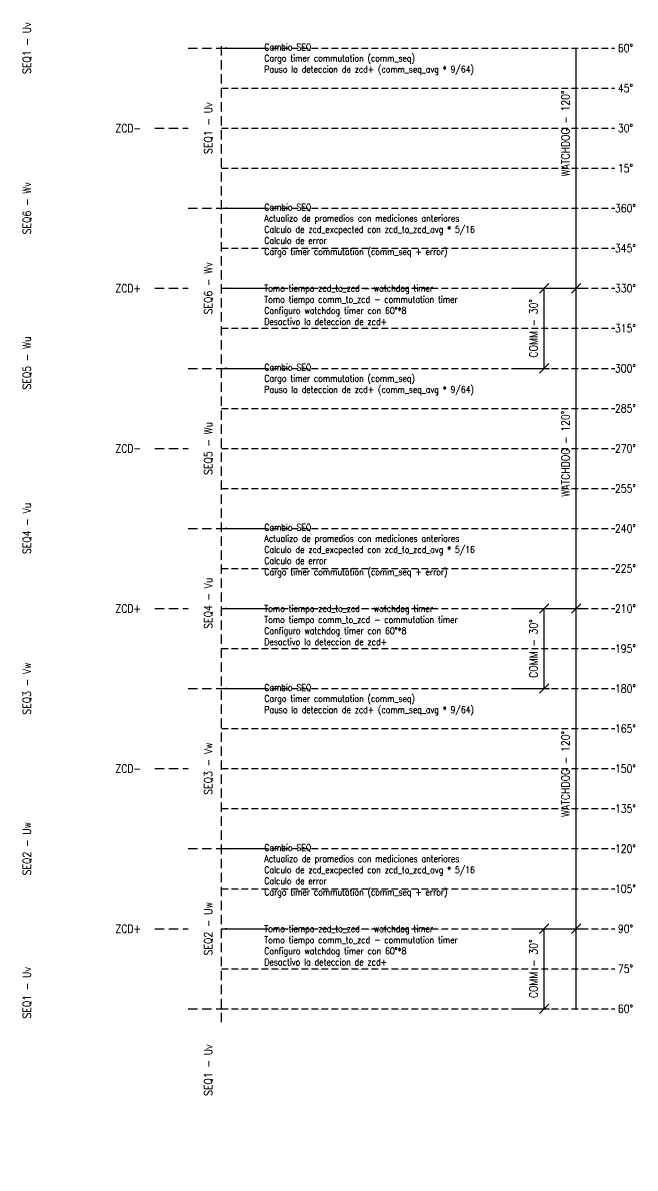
# Model space of a CAD drawing. Header units: millimetres. Extents: x -707 to 1373, y -97 to 993.
# Drawn here: x 1143.6 to 1373.1, y 563.3 to 992.5 of the extents above; entities that cross this region are included whole.
import ezdxf
from ezdxf import colors
from ezdxf.entities.mleader import LeaderData, LeaderLine
from ezdxf.enums import TextEntityAlignment as Align
from ezdxf.math import Vec2, Vec3

# ---------------------------------------------------------------- set-up
doc = ezdxf.new("R2010")
doc.units = ezdxf.units.MM
doc.header["$MEASUREMENT"] = 0
doc.linetypes.add('DASHED', pattern=[0.75, 0.5, -0.25])
doc.styles.add('RomanS', font='romans.shx', dxfattribs={"width": 0.85})

msp = doc.modelspace()

# ---------------------------------------------------------------- linework, layer by layer
at = {"color": 1, "linetype": 'DASHED', "ltscale": 7}
for points in [[(1205.55, 983.05), (1218.05, 983.05)], [(1218.05, 618.05), (1218.05, 984.05)], [(1193.05, 953.05), (1205.55, 953.05)], [(1205.55, 923.05), (1218.05, 923.05)], [(1193.05, 893.05), (1205.55, 893.05)], [(1205.55, 863.05), (1218.05, 863.05)], [(1193.05, 833.05), (1205.55, 833.05)], [(1205.55, 803.05), (1218.05, 803.05)], [(1193.05, 773.05), (1205.55, 773.05)], [(1205.55, 743.05), (1218.05, 743.05)], [(1193.05, 713.05), (1205.55, 713.05)], [(1205.55, 683.05), (1218.05, 683.05)], [(1193.05, 653.05), (1205.55, 653.05)], [(1205.55, 623.05), (1218.05, 623.05)]]:
    msp.add_lwpolyline(points, dxfattribs=at)
at = {"color": 8, "linetype": 'DASHED', "ltscale": 5}
for points in [[(1218.05, 983.05), (1365.5, 983.05)], [(1218.05, 968.05), (1365.5, 968.05)], [(1218.05, 953.05), (1365.5, 953.05)], [(1218.05, 938.05), (1365.5, 938.05)], [(1218.05, 923.05), (1365.5, 923.05)], [(1218.05, 908.05), (1365.5, 908.05)], [(1218.05, 893.05), (1365.5, 893.05)], [(1218.05, 878.05), (1365.5, 878.05)], [(1218.05, 863.05), (1365.5, 863.05)], [(1218.05, 848.05), (1365.5, 848.05)], [(1218.05, 833.05), (1365.5, 833.05)], [(1218.05, 818.05), (1365.5, 818.05)], [(1218.05, 803.05), (1365.5, 803.05)], [(1218.05, 788.05), (1365.5, 788.05)], [(1218.05, 773.05), (1365.5, 773.05)], [(1218.05, 758.05), (1365.5, 758.05)], [(1218.05, 743.05), (1365.5, 743.05)], [(1218.05, 728.05), (1365.5, 728.05)], [(1218.05, 713.05), (1365.5, 713.05)], [(1218.05, 698.05), (1365.5, 698.05)], [(1218.05, 683.05), (1365.5, 683.05)], [(1218.05, 668.05), (1365.5, 668.05)], [(1218.05, 653.05), (1365.5, 653.05)], [(1218.05, 638.05), (1365.5, 638.05)], [(1218.05, 623.05), (1365.5, 623.05)]]:
    msp.add_lwpolyline(points, dxfattribs=at)
at = {"color": 1, "linetype": 'Continuous', "ltscale": 7}
for points in [[(1351, 893.05), (1351, 983.05)], [(1328, 893.05), (1353, 893.05)], [(1337.23, 891.28), (1340.77, 894.82)], [(1339, 863.05), (1339, 893.05)], [(1349.23, 891.28), (1352.77, 894.82)], [(1351, 773.05), (1351, 893.05)], [(1328, 863.05), (1341, 863.05)], [(1337.23, 861.28), (1340.77, 864.82)], [(1328, 773.05), (1353, 773.05)], [(1337.23, 771.28), (1340.77, 774.82)], [(1339, 743.05), (1339, 773.05)], [(1349.23, 771.28), (1352.77, 774.82)], [(1351, 653.05), (1351, 773.05)], [(1328, 743.05), (1341, 743.05)], [(1337.23, 741.28), (1340.77, 744.82)], [(1328, 653.05), (1353, 653.05)], [(1337.23, 651.28), (1340.77, 654.82)], [(1339, 623.05), (1339, 653.05)], [(1349.23, 651.28), (1352.77, 654.82)], [(1351, 623.05), (1351, 653.05)], [(1328, 623.05), (1341, 623.05)], [(1337.23, 621.28), (1340.77, 624.82)]]:
    msp.add_lwpolyline(points, dxfattribs=at)

# ---------------------------------------------------------------- texts
at = {"style": 'RomanS', "width": 0.85}
for s, p in [('SEQ1 - Uv', (1145.05, 983.05)), ('WATCHDOG - 120°', (1347, 951.05)), ('SEQ1 - Uv', (1213.05, 953.05)), ('SEQ6 - Wv', (1145.05, 923.05)), ('SEQ6 - Wv', (1213.05, 893.05)), ('COMM - 30°', (1335, 878.05)), ('SEQ5 - Wu', (1145.05, 865.05)), ('WATCHDOG - 120°', (1347, 831.05)), ('SEQ5 - Wu', (1213.05, 833.05)), ('SEQ4 - Vu', (1145.05, 803.05)), ('SEQ4 - Vu', (1213.05, 775.05)), ('COMM - 30°', (1335, 758.05)), ('SEQ3 - Vw', (1145.05, 743.05)), ('WATCHDOG - 120°', (1347, 711.05)), ('SEQ3 - Vw', (1213.05, 713.05)), ('SEQ2 - Uw', (1145.05, 683.05)), ('SEQ2 - Uw', (1213.05, 653.05)), ('COMM - 30°', (1335, 638.05)), ('SEQ1 - Uv', (1145.05, 629.05)), ('SEQ1 - Uv', (1213.05, 600.05))]:
    msp.add_text(s, height=3, rotation=90, dxfattribs=at).set_placement(p, align=Align.MIDDLE_CENTER)
at = {"color": 8, "linetype": 'DASHED', "ltscale": 5, "style": 'RomanS', "width": 0.85}
for s, p in [('60°', (1369.5, 983.05)), ('45°', (1369.5, 968.05)), ('30°', (1369.5, 953.05)), ('15°', (1369.5, 938.05)), ('360°', (1369.5, 923.05)), ('345°', (1369.5, 908.05)), ('330°', (1369.5, 893.05)), ('315°', (1369.5, 878.05)), ('300°', (1369.5, 863.05)), ('285°', (1369.5, 848.05)), ('270°', (1369.5, 833.05)), ('255°', (1369.5, 818.05)), ('240°', (1369.5, 803.05)), ('225°', (1369.5, 788.05)), ('210°', (1369.5, 773.05)), ('195°', (1369.5, 758.05)), ('180°', (1369.5, 743.05)), ('165°', (1369.5, 728.05)), ('150°', (1369.5, 713.05)), ('135°', (1369.5, 698.05)), ('120°', (1369.5, 683.05)), ('105°', (1369.5, 668.05)), ('90°', (1369.5, 653.05)), ('75°', (1369.5, 638.05)), ('60°', (1369.5, 623.05))]:
    msp.add_text(s, height=3, dxfattribs=at).set_placement(p, align=Align.MIDDLE_CENTER)
at = {"style": 'RomanS', "width": 0.85}
for s, p in [('ZCD-', (1183.05, 953.05)), ('ZCD+', (1183.05, 893.05)), ('ZCD-', (1183.05, 833.05)), ('ZCD+', (1183.05, 773.05)), ('ZCD-', (1183.05, 713.05)), ('ZCD+', (1183.05, 653.05))]:
    msp.add_text(s, height=3, dxfattribs=at).set_placement(p, align=Align.MIDDLE_CENTER)

# ---------------------------------------------------------------- leaders
ml = msp.add_multileader_mtext('Standard')
ml.set_content('Cambio SEQ\\PCargo timer commutation (comm_seq)\\PPauso la deteccion de zcd+ (comm_seq_avg * 9/64)', color=256, style='RomanS')
ml.set_leader_properties()
ml.build(insert=Vec2(0, 0))
ml.multileader.update_dxf_attribs({"dogleg_length": 1, "arrow_head_size": 2})
ctx = ml.context
ctx.base_point, ctx.char_height, ctx.arrow_head_size, ctx.landing_gap_size, ctx.plane_origin = Vec3(1234, 983.05), 2.5, 2, 0.09, Vec3(1218.05, 973.05)
notes = []
notes.append((ctx, [(0, (1, 1, 0), (1233, 983.05), (1, 0), 1, [(0, [(1218.05, 983.05)], 0, [])])]))
ctx.mtext.insert, ctx.mtext.flow_direction = Vec3(1234.09, 984.72), 5
ml = msp.add_multileader_mtext('Standard')
ml.set_content('Cambio SEQ\\PActualizo de promedios con mediciones anteriores\\PCalculo de zcd_excpected con zcd_to_zcd_avg * 5/16\\PCalculo de error\\PCargo timer commutation (comm_seq + error)', color=256, style='RomanS')
ml.set_leader_properties()
ml.build(insert=Vec2(0, 0))
ml.multileader.update_dxf_attribs({"dogleg_length": 1, "arrow_head_size": 2})
ctx = ml.context
ctx.base_point, ctx.char_height, ctx.arrow_head_size, ctx.landing_gap_size, ctx.plane_origin = Vec3(1234, 923.05), 2.5, 2, 0.09, Vec3(1218.05, 913.05)
notes.append((ctx, [(0, (1, 1, 0), (1233, 923.05), (1, 0), 1, [(0, [(1218.05, 923.05)], 0, [])])]))
ctx.mtext.insert, ctx.mtext.flow_direction = Vec3(1234.09, 924.72), 5
ml = msp.add_multileader_mtext('Standard')
ml.set_content('Tomo tiempo zcd_to_zcd - watchdog timer\\PTomo tiempo comm_to_zcd - commutation timer\\PConfiguro watchdog timer con 60°*8\\PDesactivo la deteccion de zcd+', color=256, style='RomanS')
ml.set_leader_properties()
ml.build(insert=Vec2(0, 0))
ml.multileader.update_dxf_attribs({"dogleg_length": 1, "arrow_head_size": 2})
ctx = ml.context
ctx.base_point, ctx.char_height, ctx.arrow_head_size, ctx.landing_gap_size, ctx.plane_origin = Vec3(1234, 893.05), 2.5, 2, 0.09, Vec3(1218.05, 893.05)
notes.append((ctx, [(0, (1, 1, 0), (1233, 893.05), (1, 0), 1, [(0, [(1218.05, 893.05)], 0, [])])]))
ctx.mtext.insert, ctx.mtext.flow_direction = Vec3(1234.09, 894.3), 5
ml = msp.add_multileader_mtext('Standard')
ml.set_content('Cambio SEQ\\PCargo timer commutation (comm_seq)\\PPauso la deteccion de zcd+ (comm_seq_avg * 9/64)', color=256, style='RomanS')
ml.set_leader_properties()
ml.build(insert=Vec2(0, 0))
ml.multileader.update_dxf_attribs({"dogleg_length": 1, "arrow_head_size": 2})
ctx = ml.context
ctx.base_point, ctx.char_height, ctx.arrow_head_size, ctx.landing_gap_size, ctx.plane_origin = Vec3(1234, 863.05), 2.5, 2, 0.09, Vec3(1218.05, 853.05)
notes.append((ctx, [(0, (1, 1, 0), (1233, 863.05), (1, 0), 1, [(0, [(1218.05, 863.05)], 0, [])])]))
ctx.mtext.insert, ctx.mtext.flow_direction = Vec3(1234.09, 864.72), 5
ml = msp.add_multileader_mtext('Standard')
ml.set_content('Cambio SEQ\\PActualizo de promedios con mediciones anteriores\\PCalculo de zcd_excpected con zcd_to_zcd_avg * 5/16\\PCalculo de error\\PCargo timer commutation (comm_seq + error)', color=256, style='RomanS')
ml.set_leader_properties()
ml.build(insert=Vec2(0, 0))
ml.multileader.update_dxf_attribs({"dogleg_length": 1, "arrow_head_size": 2})
ctx = ml.context
ctx.base_point, ctx.char_height, ctx.arrow_head_size, ctx.landing_gap_size, ctx.plane_origin = Vec3(1234, 803.05), 2.5, 2, 0.09, Vec3(1218.05, 788.05)
notes.append((ctx, [(0, (1, 1, 0), (1233, 803.05), (1, 0), 1, [(0, [(1218.05, 803.05)], 0, [])])]))
ctx.mtext.insert, ctx.mtext.flow_direction = Vec3(1234.09, 804.72), 5
ml = msp.add_multileader_mtext('Standard')
ml.set_content('Tomo tiempo zcd_to_zcd - watchdog timer\\PTomo tiempo comm_to_zcd - commutation timer\\PConfiguro watchdog timer con 60°*8\\PDesactivo la deteccion de zcd+', color=256, style='RomanS')
ml.set_leader_properties()
ml.build(insert=Vec2(0, 0))
ml.multileader.update_dxf_attribs({"dogleg_length": 1, "arrow_head_size": 2})
ctx = ml.context
ctx.base_point, ctx.char_height, ctx.arrow_head_size, ctx.landing_gap_size, ctx.plane_origin = Vec3(1234, 773.05), 2.5, 2, 0.09, Vec3(1218.05, 769.05)
notes.append((ctx, [(0, (1, 1, 0), (1233, 773.05), (1, 0), 1, [(0, [(1218.05, 773.05)], 0, [])])]))
ctx.mtext.insert, ctx.mtext.flow_direction = Vec3(1234.09, 774.3), 5
ml = msp.add_multileader_mtext('Standard')
ml.set_content('Cambio SEQ\\PCargo timer commutation (comm_seq)\\PPauso la deteccion de zcd+ (comm_seq_avg * 9/64)', color=256, style='RomanS')
ml.set_leader_properties()
ml.build(insert=Vec2(0, 0))
ml.multileader.update_dxf_attribs({"dogleg_length": 1, "arrow_head_size": 2})
ctx = ml.context
ctx.base_point, ctx.char_height, ctx.arrow_head_size, ctx.landing_gap_size, ctx.plane_origin = Vec3(1234, 743.05), 2.5, 2, 0.09, Vec3(1218.05, 730.05)
notes.append((ctx, [(0, (1, 1, 0), (1233, 743.05), (1, 0), 1, [(0, [(1218.05, 743.05)], 0, [])])]))
ctx.mtext.insert, ctx.mtext.flow_direction = Vec3(1234.09, 744.72), 5
ml = msp.add_multileader_mtext('Standard')
ml.set_content('Cambio SEQ\\PActualizo de promedios con mediciones anteriores\\PCalculo de zcd_excpected con zcd_to_zcd_avg * 5/16\\PCalculo de error\\PCargo timer commutation (comm_seq + error)', color=256, style='RomanS')
ml.set_leader_properties()
ml.build(insert=Vec2(0, 0))
ml.multileader.update_dxf_attribs({"dogleg_length": 1, "arrow_head_size": 2})
ctx = ml.context
ctx.base_point, ctx.char_height, ctx.arrow_head_size, ctx.landing_gap_size, ctx.plane_origin = Vec3(1234, 683.05), 2.5, 2, 0.09, Vec3(1218.05, 672.05)
notes.append((ctx, [(0, (1, 1, 0), (1233, 683.05), (1, 0), 1, [(0, [(1218.05, 683.05)], 0, [])])]))
ctx.mtext.insert, ctx.mtext.flow_direction = Vec3(1234.09, 684.72), 5
ml = msp.add_multileader_mtext('Standard')
ml.set_content('Tomo tiempo zcd_to_zcd - watchdog timer\\PTomo tiempo comm_to_zcd - commutation timer\\PConfiguro watchdog timer con 60°*8\\PDesactivo la deteccion de zcd+', color=256, style='RomanS')
ml.set_leader_properties()
ml.build(insert=Vec2(0, 0))
ml.multileader.update_dxf_attribs({"dogleg_length": 1, "arrow_head_size": 2})
ctx = ml.context
ctx.base_point, ctx.char_height, ctx.arrow_head_size, ctx.landing_gap_size, ctx.plane_origin = Vec3(1234, 653.05), 2.5, 2, 0.09, Vec3(1218.05, 653.05)
notes.append((ctx, [(0, (1, 1, 0), (1233, 653.05), (1, 0), 1, [(0, [(1218.05, 653.05)], 0, [])])]))
ctx.mtext.insert, ctx.mtext.flow_direction = Vec3(1234.09, 654.3), 5
for ctx, leaders in notes:
    for number, flags, end, landing, length, lines in leaders:
        leader = LeaderData()
        leader.index, (leader.has_last_leader_line, leader.has_dogleg_vector, leader.attachment_direction) = number, flags
        leader.last_leader_point, leader.dogleg_vector, leader.dogleg_length = Vec3(end), Vec3(landing), length
        for number, points, colour, breaks in lines:
            line = LeaderLine()
            line.index, line.vertices, line.color, line.breaks = number, Vec3.list(points), colors.encode_raw_color(colour), breaks
            leader.lines.append(line)
        ctx.leaders.append(leader)

doc.saveas('drawing.dxf')
